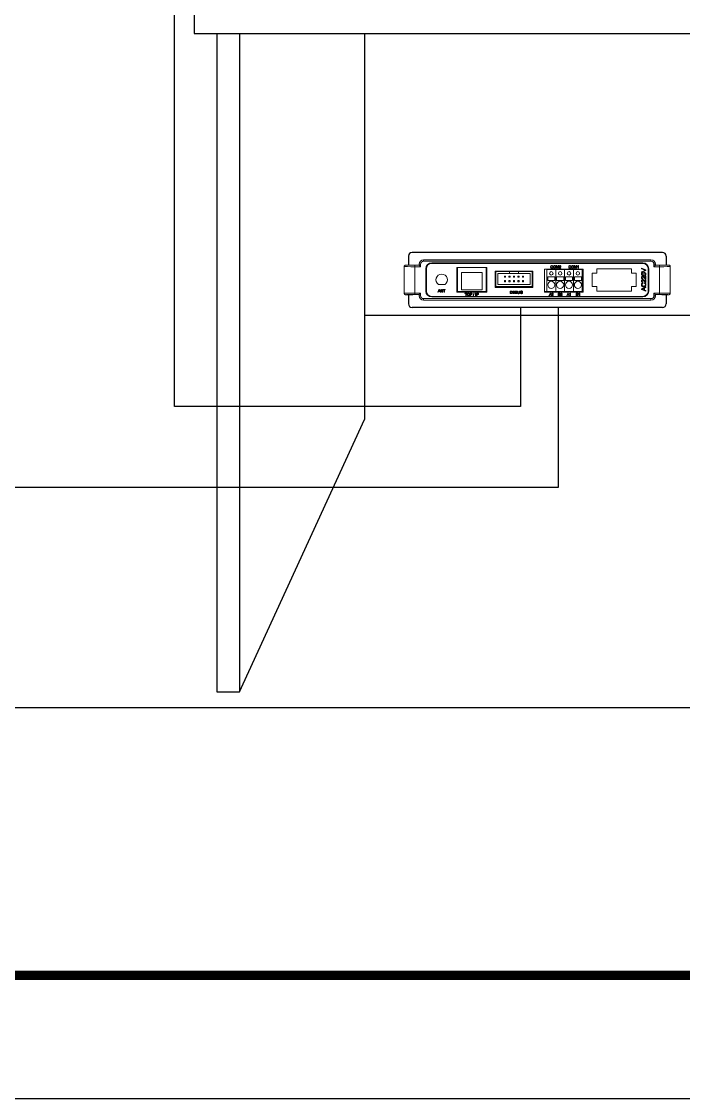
# Model space of a CAD drawing. Header units: millimetres. Extents: x 0 to 210250, y 0 to 148500.
# Drawn here: x 122023 to 148890, y 0 to 43755 of the extents above; entities that cross this region are included whole.
import ezdxf

# ---------------------------------------------------------------- set-up
doc = ezdxf.new("R2010")
doc.units = ezdxf.units.MM
doc.header["$LTSCALE"] = 250
doc.header["$MEASUREMENT"] = 0
doc.layers.get('0').update_dxf_attribs({"lineweight": 25})
for name, color, linetype in [('001dmp-FORM', 7, 'Continuous'), ('2', 2, 'Continuous'), ('MDTEXT', 132, 'Continuous'), ('원격검침', 3, 'Continuous')]:
    doc.layers.add(name, color=color, linetype=linetype)

# ---------------------------------------------------------------- blocks, each defined once
blk = doc.blocks.new('FORM_ELEC_SUKWOO$0$')
at = {"layer": '001dmp-FORM', "color": 30}
blk.add_lwpolyline([(161727, 114228), (0, 114228), (0, 0), (161727, 0)], close=True, dxfattribs=at)
at = {"layer": '001dmp-FORM', "const_width": 288}
blk.add_lwpolyline([(5769, 3846), (5769, 110382), (157881, 110382), (157881, 3846)], close=True, dxfattribs=at)
blk = doc.blocks.new('FORM_ELEC_SUKWOO')
at = {"layer": '001dmp-FORM'}
blk.add_blockref('FORM_ELEC_SUKWOO$0$', (12, -1), dxfattribs=at)

msp = doc.modelspace()

# ---------------------------------------------------------------- linework, layer by layer
at = {"color": 7}
for p, q in [((128228, 28112), (128228, 59925)), ((142271, 32141), (142271, 28112)), ((143811, 32141), (143811, 24818)), ((142271, 28112), (128228, 28112))]:
    msp.add_line(p, q, dxfattribs=at)
msp.add_line((175215, 31817), (135947, 31817))
at = {"layer": '2', "color": 7}
msp.add_line((143811, 24818), (89446, 24818), dxfattribs=at)
at = {"layer": 'MDTEXT', "color": 0}
for p, q in [((129025, 44248), (129025, 43263)), ((129025, 43263), (182137, 43263)), ((129949, 43263), (129949, 16528)), ((130873, 43263), (130873, 16528)), ((135947, 43263), (135947, 27581)), ((130873, 16528), (135947, 27581)), ((129949, 16528), (130873, 16528))]:
    msp.add_line(p, q, dxfattribs=at)
at = {"layer": '원격검침', "color": 3}
for p, q in [((137729, 34229), (137729, 33858)), ((148040, 34373), (137873, 34373)), ((148184, 34229), (148184, 33858)), ((137729, 32657), (137729, 32285)), ((148184, 32657), (148184, 32285)), ((148040, 32141), (137873, 32141))]:
    msp.add_line(p, q, dxfattribs=at)
at = {"layer": '원격검침', "color": 3, "linetype": 'Continuous', "lineweight": 15}
for p, q in [((137556, 33801), (137556, 32714)), ((137888, 33858), (137614, 33858)), ((137988, 33794), (137988, 33852)), ((137988, 33852), (138165, 33852)), ((137988, 33794), (137988, 32721)), ((138222, 33794), (137988, 33794)), ((138161, 33855), (138068, 33855)), ((138161, 33898), (138161, 33855)), ((138165, 33898), (138161, 33898)), ((138165, 33852), (138161, 33855)), ((138222, 33898), (138165, 33898)), ((138165, 33852), (138165, 33898)), ((138222, 33794), (138165, 33852)), ((138222, 33898), (138222, 33794)), ((147572, 34078), (138341, 34078)), ((138341, 34078), (138341, 34075)), ((138341, 34017), (138341, 34075)), ((138341, 34075), (147572, 34075)), ((147572, 34017), (138341, 34017)), ((138432, 32804), (138432, 33711)), ((138454, 33711), (138432, 33711)), ((138454, 33711), (138454, 32804)), ((138456, 33711), (138454, 33711)), ((138456, 33711), (138456, 32804)), ((138672, 33951), (147240, 33951)), ((138672, 33930), (138672, 33951)), ((147240, 33930), (138672, 33930)), ((138672, 33930), (138672, 33927)), ((147240, 33927), (138672, 33927)), ((140904, 33765), (139695, 33765)), ((139695, 33765), (139695, 32757)), ((139724, 33758), (139724, 32786)), ((139724, 33758), (140876, 33758)), ((140876, 33758), (140876, 32786)), ((140904, 33765), (140904, 32757)), ((144814, 33693), (143244, 33693)), ((143244, 33693), (143244, 32757)), ((143588, 33807), (143573, 33804)), ((143576, 33767), (143591, 33764)), ((143724, 33837), (143747, 33837)), ((143724, 33729), (143724, 33837)), ((143739, 33729), (143724, 33729)), ((143768, 33729), (143739, 33820)), ((143739, 33820), (143739, 33729)), ((143747, 33837), (143771, 33761)), ((143784, 33729), (143768, 33729)), ((143781, 33763), (143805, 33837)), ((143813, 33820), (143784, 33729)), ((143805, 33837), (143828, 33837)), ((143813, 33729), (143813, 33820)), ((143828, 33729), (143813, 33729)), ((143828, 33837), (143828, 33729)), ((143914, 33729), (143843, 33729)), ((143858, 33805), (143844, 33807)), ((143861, 33743), (143914, 33743)), ((143914, 33743), (143914, 33729)), ((144323, 33807), (144307, 33804)), ((144310, 33767), (144325, 33764)), ((144458, 33729), (144458, 33837)), ((144458, 33837), (144481, 33837)), ((144474, 33729), (144458, 33729)), ((144502, 33729), (144474, 33820)), ((144474, 33820), (144474, 33729)), ((144481, 33837), (144505, 33761)), ((144518, 33729), (144502, 33729)), ((144516, 33763), (144540, 33837)), ((144547, 33820), (144518, 33729)), ((144540, 33837), (144562, 33837)), ((144547, 33729), (144547, 33820)), ((144562, 33729), (144547, 33729)), ((144562, 33837), (144562, 33729)), ((144590, 33797), (144590, 33810)), ((144615, 33729), (144615, 33813)), ((144629, 33729), (144615, 33729)), ((144620, 33837), (144629, 33837)), ((144629, 33837), (144629, 33729)), ((144814, 32757), (144814, 33693)), ((146780, 33707), (145376, 33707)), ((145376, 33707), (145376, 33527)), ((146780, 33527), (146780, 33707)), ((147186, 33708), (147186, 33736)), ((147186, 33736), (147366, 33663)), ((147316, 33659), (147186, 33708)), ((147240, 33930), (147240, 33951)), ((147240, 33927), (147240, 33930)), ((147456, 32804), (147456, 33711)), ((147459, 33711), (147456, 33711)), ((147459, 33711), (147481, 33711)), ((147459, 32804), (147459, 33711)), ((147481, 33711), (147481, 32804)), ((147572, 34075), (147572, 34078)), ((147572, 34017), (147572, 34075)), ((147691, 33794), (147691, 33898)), ((147691, 33898), (147748, 33898)), ((147691, 33794), (147702, 33805)), ((147924, 33794), (147691, 33794)), ((147702, 33805), (147712, 33816)), ((147712, 33816), (147722, 33826)), ((147722, 33826), (147731, 33834)), ((147731, 33834), (147738, 33842)), ((147738, 33842), (147744, 33847)), ((147744, 33847), (147747, 33850)), ((147747, 33850), (147748, 33852)), ((147748, 33898), (147748, 33852)), ((147752, 33898), (147748, 33898)), ((147748, 33852), (147752, 33855)), ((147748, 33852), (147924, 33852)), ((147752, 33855), (147752, 33898)), ((147845, 33855), (147752, 33855)), ((147924, 33794), (147924, 33852)), ((147924, 32721), (147924, 33794)), ((148299, 33858), (148025, 33858)), ((148356, 32714), (148356, 33801)), ((140724, 33556), (139875, 33556)), ((139875, 33556), (139875, 32858)), ((140724, 32858), (140724, 33556)), ((141250, 33617), (141250, 32951)), ((142774, 33617), (141250, 33617)), ((141832, 33599), (141281, 33599)), ((141281, 33599), (141281, 32995)), ((141360, 33520), (141360, 33074)), ((141832, 33520), (141360, 33520)), ((141669, 33411), (141623, 33411)), ((141623, 33411), (141623, 33365)), ((141623, 33365), (141669, 33365)), ((141669, 33365), (141669, 33411)), ((141806, 33411), (141806, 33365)), ((141852, 33411), (141806, 33411)), ((141806, 33365), (141852, 33365)), ((141832, 33520), (141832, 33599)), ((142192, 33599), (141832, 33599)), ((141832, 33520), (142192, 33520)), ((141852, 33365), (141852, 33411)), ((141989, 33411), (141989, 33365)), ((142035, 33411), (141989, 33411)), ((141989, 33365), (142035, 33365)), ((142035, 33365), (142035, 33411)), ((142218, 33411), (142172, 33411)), ((142172, 33411), (142172, 33365)), ((142172, 33365), (142218, 33365)), ((142192, 33520), (142192, 33599)), ((142743, 33599), (142192, 33599)), ((142663, 33520), (142192, 33520)), ((142218, 33365), (142218, 33411)), ((142401, 33411), (142355, 33411)), ((142355, 33411), (142355, 33365)), ((142355, 33365), (142401, 33365)), ((142401, 33365), (142401, 33411)), ((142663, 33074), (142663, 33520)), ((142743, 32995), (142743, 33599)), ((142774, 32951), (142774, 33617)), ((143705, 33686), (143345, 33686)), ((143345, 33686), (143345, 32786)), ((143381, 33380), (143669, 33380)), ((143381, 33380), (143381, 33236)), ((143669, 33236), (143669, 33380)), ((144065, 33686), (143705, 33686)), ((143705, 33686), (143705, 32786)), ((143741, 33380), (144029, 33380)), ((143741, 33380), (143741, 33236)), ((144029, 33236), (144029, 33380)), ((144065, 33686), (144065, 32786)), ((144425, 33686), (144065, 33686)), ((144101, 33380), (144389, 33380)), ((144101, 33380), (144101, 33236)), ((144389, 33236), (144389, 33380)), ((144425, 33686), (144425, 32786)), ((144785, 33686), (144425, 33686)), ((144461, 33380), (144749, 33380)), ((144461, 33380), (144461, 33236)), ((144749, 33236), (144749, 33380)), ((144785, 32786), (144785, 33686)), ((145181, 33527), (145181, 32987)), ((145376, 33527), (145181, 33527)), ((146974, 33527), (146780, 33527)), ((146974, 32987), (146974, 33527)), ((147186, 33591), (147316, 33640)), ((147366, 33636), (147186, 33563)), ((147186, 33563), (147186, 33591)), ((147240, 33321), (147237, 33298)), ((147343, 33325), (147343, 33413)), ((147343, 33413), (147366, 33413)), ((147343, 33275), (147366, 33275)), ((147343, 33187), (147343, 33275)), ((147366, 33663), (147366, 33636)), ((147366, 33413), (147366, 33295)), ((147366, 33275), (147366, 33157)), ((138923, 32757), (138966, 32865)), ((138940, 33070), (139211, 33070)), ((138967, 32833), (138956, 32803)), ((138966, 32865), (138983, 32865)), ((138983, 32865), (139026, 32757)), ((138993, 32803), (138983, 32831)), ((139038, 32757), (139038, 32865)), ((139038, 32865), (139054, 32865)), ((139053, 32838), (139053, 32757)), ((139105, 32757), (139053, 32838)), ((139054, 32865), (139105, 32784)), ((139105, 32784), (139105, 32865)), ((139105, 32865), (139121, 32865)), ((139121, 32865), (139121, 32757)), ((139137, 32853), (139137, 32865)), ((139137, 32865), (139222, 32865)), ((139172, 32853), (139137, 32853)), ((139172, 32757), (139172, 32853)), ((139222, 32853), (139187, 32853)), ((139187, 32853), (139187, 32757)), ((139222, 32865), (139222, 32853)), ((139875, 32858), (140724, 32858)), ((141250, 32951), (142774, 32951)), ((141281, 32995), (142743, 32995)), ((141340, 32982), (141340, 32995)), ((141385, 32969), (141353, 32969)), ((141360, 33074), (142663, 33074)), ((141398, 32982), (141398, 32995)), ((141623, 33229), (141623, 33183)), ((141669, 33229), (141623, 33229)), ((141623, 33183), (141669, 33183)), ((141623, 32951), (141623, 32995)), ((141669, 33183), (141669, 33229)), ((141669, 32951), (141669, 32995)), ((141806, 33229), (141806, 33183)), ((141852, 33229), (141806, 33229)), ((141806, 33183), (141852, 33183)), ((141806, 32951), (141806, 32995)), ((141852, 33183), (141852, 33229)), ((141852, 32951), (141852, 32995)), ((142035, 33229), (141989, 33229)), ((141989, 33229), (141989, 33183)), ((141989, 33183), (142035, 33183)), ((141989, 32951), (141989, 32995)), ((142035, 33183), (142035, 33229)), ((142035, 32951), (142035, 32995)), ((142074, 32982), (142074, 32995)), ((142119, 32969), (142087, 32969)), ((142132, 32982), (142132, 32995)), ((142172, 33229), (142172, 33183)), ((142218, 33229), (142172, 33229)), ((142172, 33183), (142218, 33183)), ((142172, 32951), (142172, 32995)), ((142218, 33183), (142218, 33229)), ((142218, 32951), (142218, 32995)), ((142401, 33229), (142355, 33229)), ((142355, 33229), (142355, 33183)), ((142355, 33183), (142401, 33183)), ((142355, 32951), (142355, 32995)), ((142401, 33183), (142401, 33229)), ((142401, 32951), (142401, 32995)), ((143381, 33236), (143669, 33236)), ((143741, 33236), (144029, 33236)), ((144101, 33236), (144389, 33236)), ((144461, 33236), (144749, 33236)), ((145181, 32987), (145376, 32987)), ((145376, 32987), (145376, 32807)), ((146780, 32807), (146780, 32987)), ((146780, 32987), (146974, 32987)), ((147186, 32900), (147366, 32972)), ((147186, 32871), (147186, 32900)), ((147366, 32800), (147186, 32871)), ((147240, 33182), (147237, 33159)), ((147237, 33134), (147242, 33108)), ((147241, 32873), (147290, 32855)), ((147290, 32916), (147243, 32899)), ((147290, 32855), (147290, 32916)), ((147303, 33113), (147309, 33138)), ((147366, 32945), (147311, 32924)), ((147311, 32924), (147311, 32847)), ((147311, 32847), (147366, 32827)), ((147366, 32972), (147366, 32945)), ((147366, 32827), (147366, 32800)), ((137614, 32657), (137888, 32657)), ((137988, 32721), (138222, 32721)), ((137988, 32721), (137988, 32663)), ((138165, 32663), (137988, 32663)), ((138068, 32660), (138161, 32660)), ((138165, 32663), (138161, 32660)), ((138161, 32660), (138161, 32617)), ((138161, 32617), (138165, 32617)), ((138166, 32664), (138165, 32663)), ((138165, 32617), (138165, 32663)), ((138222, 32617), (138165, 32617)), ((138169, 32668), (138166, 32664)), ((138175, 32673), (138169, 32668)), ((138182, 32680), (138175, 32673)), ((138191, 32689), (138182, 32680)), ((138200, 32699), (138191, 32689)), ((138211, 32710), (138200, 32699)), ((138222, 32721), (138211, 32710)), ((138222, 32721), (138222, 32617)), ((138341, 32498), (147572, 32498)), ((138341, 32498), (138341, 32440)), ((147572, 32440), (138341, 32440)), ((138341, 32440), (138341, 32437)), ((138341, 32437), (147572, 32437)), ((138432, 32804), (138454, 32804)), ((138454, 32804), (138456, 32804)), ((138672, 32588), (147240, 32588)), ((138672, 32588), (138672, 32585)), ((138672, 32564), (138672, 32585)), ((138672, 32585), (147240, 32585)), ((147240, 32564), (138672, 32564)), ((138939, 32757), (138923, 32757)), ((138952, 32790), (138939, 32757)), ((138998, 32790), (138952, 32790)), ((138956, 32803), (138993, 32803)), ((139010, 32757), (138998, 32790)), ((139026, 32757), (139010, 32757)), ((139053, 32757), (139038, 32757)), ((139121, 32757), (139105, 32757)), ((139187, 32757), (139172, 32757)), ((139695, 32757), (140904, 32757)), ((139724, 32786), (140876, 32786)), ((140021, 32721), (140105, 32721)), ((140021, 32709), (140021, 32721)), ((140055, 32709), (140021, 32709)), ((140055, 32613), (140055, 32709)), ((140071, 32613), (140055, 32613)), ((140105, 32709), (140071, 32709)), ((140071, 32709), (140071, 32613)), ((140105, 32721), (140105, 32709)), ((140206, 32691), (140191, 32688)), ((140194, 32651), (140209, 32648)), ((140228, 32613), (140228, 32721)), ((140228, 32721), (140268, 32721)), ((140244, 32613), (140228, 32613)), ((140269, 32709), (140244, 32709)), ((140244, 32709), (140244, 32670)), ((140244, 32670), (140270, 32670)), ((140270, 32657), (140244, 32657)), ((140244, 32657), (140244, 32613)), ((140357, 32613), (140388, 32721)), ((140369, 32613), (140357, 32613)), ((140399, 32721), (140369, 32613)), ((140388, 32721), (140399, 32721)), ((140454, 32613), (140454, 32721)), ((140454, 32721), (140469, 32721)), ((140469, 32613), (140454, 32613)), ((140469, 32721), (140469, 32613)), ((140494, 32613), (140494, 32721)), ((140494, 32721), (140534, 32721)), ((140509, 32613), (140494, 32613)), ((140535, 32709), (140509, 32709)), ((140509, 32709), (140509, 32670)), ((140509, 32670), (140536, 32670)), ((140536, 32657), (140509, 32657)), ((140509, 32657), (140509, 32613)), ((141850, 32699), (141850, 32807)), ((141850, 32807), (141887, 32807)), ((141889, 32699), (141850, 32699)), ((141887, 32795), (141865, 32795)), ((141865, 32795), (141865, 32712)), ((141865, 32712), (141887, 32712)), ((141958, 32699), (141958, 32807)), ((141958, 32807), (142034, 32807)), ((142037, 32699), (141958, 32699)), ((142034, 32795), (141973, 32795)), ((141973, 32795), (141973, 32762)), ((141973, 32762), (142030, 32762)), ((142030, 32749), (141973, 32749)), ((141973, 32749), (141973, 32712)), ((141973, 32712), (142037, 32712)), ((142030, 32762), (142030, 32749)), ((142034, 32807), (142034, 32795)), ((142037, 32712), (142037, 32699)), ((142058, 32699), (142058, 32807)), ((142058, 32807), (142098, 32807)), ((142098, 32699), (142058, 32699)), ((142093, 32795), (142073, 32795)), ((142073, 32795), (142073, 32762)), ((142073, 32762), (142095, 32762)), ((142073, 32749), (142073, 32712)), ((142097, 32749), (142073, 32749)), ((142073, 32712), (142098, 32712)), ((142157, 32745), (142157, 32807)), ((142157, 32807), (142173, 32807)), ((142173, 32807), (142173, 32746)), ((142225, 32807), (142240, 32807)), ((142225, 32746), (142225, 32807)), ((142240, 32807), (142240, 32745)), ((142315, 32755), (142359, 32755)), ((142315, 32742), (142315, 32755)), ((142344, 32742), (142315, 32742)), ((142358, 32777), (142344, 32773)), ((142344, 32722), (142344, 32742)), ((142359, 32755), (142359, 32715)), ((143244, 32786), (143345, 32786)), ((143244, 32757), (144814, 32757)), ((143345, 32786), (143705, 32786)), ((143432, 32613), (143474, 32721)), ((143448, 32613), (143432, 32613)), ((143460, 32646), (143448, 32613)), ((143506, 32646), (143460, 32646)), ((143476, 32689), (143465, 32659)), ((143465, 32659), (143501, 32659)), ((143474, 32721), (143492, 32721)), ((143501, 32659), (143491, 32687)), ((143492, 32721), (143535, 32613)), ((143518, 32613), (143506, 32646)), ((143535, 32613), (143518, 32613)), ((143608, 32613), (143538, 32613)), ((143553, 32689), (143539, 32691)), ((143556, 32627), (143608, 32627)), ((143608, 32627), (143608, 32613)), ((143705, 32786), (144065, 32786)), ((143806, 32613), (143806, 32721)), ((143806, 32721), (143847, 32721)), ((143847, 32613), (143806, 32613)), ((143842, 32709), (143822, 32709)), ((143822, 32709), (143822, 32675)), ((143822, 32675), (143844, 32675)), ((143845, 32663), (143822, 32663)), ((143822, 32663), (143822, 32625)), ((143822, 32625), (143847, 32625)), ((143968, 32613), (143898, 32613)), ((143913, 32689), (143899, 32691)), ((143916, 32627), (143968, 32627)), ((143968, 32627), (143968, 32613)), ((144065, 32786), (144425, 32786)), ((144152, 32613), (144194, 32721)), ((144168, 32613), (144152, 32613)), ((144180, 32646), (144168, 32613)), ((144226, 32646), (144180, 32646)), ((144196, 32689), (144185, 32659)), ((144185, 32659), (144221, 32659)), ((144194, 32721), (144212, 32721)), ((144221, 32659), (144211, 32687)), ((144212, 32721), (144255, 32613)), ((144238, 32613), (144226, 32646)), ((144255, 32613), (144238, 32613)), ((144270, 32681), (144270, 32694)), ((144295, 32613), (144295, 32697)), ((144309, 32613), (144295, 32613)), ((144300, 32721), (144309, 32721)), ((144309, 32721), (144309, 32613)), ((144425, 32786), (144785, 32786)), ((144541, 32613), (144541, 32721)), ((144541, 32721), (144581, 32721)), ((144581, 32613), (144541, 32613)), ((144577, 32709), (144556, 32709)), ((144556, 32709), (144556, 32675)), ((144556, 32675), (144578, 32675)), ((144580, 32663), (144556, 32663)), ((144556, 32663), (144556, 32625)), ((144556, 32625), (144582, 32625)), ((144645, 32681), (144645, 32694)), ((144670, 32613), (144670, 32697)), ((144683, 32613), (144670, 32613)), ((144674, 32721), (144683, 32721)), ((144683, 32721), (144683, 32613)), ((144785, 32786), (144814, 32786)), ((145376, 32807), (146780, 32807)), ((147240, 32585), (147240, 32588)), ((147240, 32564), (147240, 32585)), ((147456, 32804), (147459, 32804)), ((147481, 32804), (147459, 32804)), ((147572, 32498), (147572, 32440)), ((147572, 32437), (147572, 32440)), ((147691, 32721), (147924, 32721)), ((147691, 32617), (147691, 32721)), ((147691, 32721), (147702, 32710)), ((147691, 32617), (147748, 32617)), ((147702, 32710), (147712, 32699)), ((147712, 32699), (147722, 32689)), ((147722, 32689), (147731, 32680)), ((147731, 32680), (147738, 32673)), ((147738, 32673), (147744, 32668)), ((147744, 32668), (147747, 32664)), ((147747, 32664), (147748, 32663)), ((147748, 32663), (147748, 32617)), ((147924, 32663), (147748, 32663)), ((147748, 32663), (147752, 32660)), ((147748, 32617), (147752, 32617)), ((147752, 32660), (147845, 32660)), ((147752, 32617), (147752, 32660)), ((147924, 32721), (147924, 32663)), ((148025, 32657), (148299, 32657))]:
    msp.add_line(p, q, dxfattribs=at)
at = {"layer": '원격검침', "color": 1}
msp.add_lwpolyline([(103858, 68919), (182593, 68919), (182593, 15877), (103858, 15877)], close=True, dxfattribs=at)
at = {"layer": '원격검침', "color": 3, "linetype": 'Continuous', "lineweight": 15}
for centre, radius in [((143525, 33524), 72), ((143885, 33524), 72), ((144245, 33524), 72), ((144605, 33524), 72), ((143525, 33056), 144), ((143885, 33056), 144), ((144245, 33056), 144), ((144605, 33056), 144)]:
    msp.add_circle(centre, radius, dxfattribs=at)
at = {"layer": '원격검침', "color": 3}
for centre, start, end in [((137873, 34229), 90, 180), ((148040, 34229), 0, 90), ((137873, 32285), 180, 270), ((148040, 32285), 270, 0)]:
    msp.add_arc(centre, 144, start, end, dxfattribs=at)
at = {"layer": '원격검침', "color": 3, "linetype": 'Continuous', "lineweight": 15}
for centre, radius, start, end in [((138341, 33898), 180, 90, 180), ((138341, 33898), 177, 90, 180), ((138341, 33898), 119, 90, 180), ((138672, 33711), 240, 90, 180), ((138672, 33711), 219, 90, 180), ((138672, 33711), 216, 90, 180), ((147240, 33711), 240, 0, 90), ((147240, 33711), 219, 0, 90), ((147240, 33711), 216, 0, 90), ((147572, 33898), 180, 0, 90), ((147572, 33898), 177, 0, 90), ((147572, 33898), 119, 0, 90), ((139076, 33261), 234, 305.3746, 234.6254), ((141353, 32982), 12.6, 180, 270), ((141385, 32982), 12.6, 270, 0), ((142087, 32982), 12.6, 180, 270), ((142119, 32982), 12.6, 270, 0), ((138341, 32617), 180, 180, 270), ((138341, 32617), 177, 180, 270), ((138341, 32617), 119, 180, 270), ((138672, 32804), 240, 180, 270), ((138672, 32804), 219, 180, 270), ((138672, 32804), 216, 180, 270), ((147240, 32804), 240, 270, 0), ((147240, 32804), 219, 270, 0), ((147240, 32804), 216, 270, 0), ((147572, 32617), 119, 270, 0), ((147572, 32617), 177, 270, 0), ((147572, 32617), 180, 270, 0)]:
    msp.add_arc(centre, radius, start, end, dxfattribs=at)
for centre, major_axis, ratio, start_param, end_param in [((137988, 33801), (432, 0), 0.015128, 3.141593, 4.712389), ((137988, 33858), (374, 0), 0.017455, 3.138908, 3.228127), ((137988, 33858), (374, 0), 0.017455, 3.228127, 4.712389), ((138068, 33858), (180, 0), 0.017455, 3.141593, 4.712389), ((147845, 33858), (180, 0), 0.017455, 4.712389, 6.283185), ((147924, 33858), (374, 0), 0.017455, 4.712389, 6.188841), ((147924, 33801), (432, 0), 0.015128, 4.712389, 6.283185), ((147924, 33858), (374, 0), 0.017455, 6.188841, 6.28587), ((137988, 32714), (432, 0), 0.015128, 1.570796, 3.141593), ((137988, 32657), (374, 0), 0.017455, 3.047249, 3.144278), ((137988, 32657), (374, 0), 0.017455, 1.570796, 3.047249), ((138068, 32657), (180, 0), 0.017455, 1.570796, 3.141593), ((147845, 32657), (180, 0), 0.017455, 0, 1.570796), ((147924, 32714), (432, 0), 0.015128, 0, 1.570796), ((147924, 32657), (374, 0), 0.017455, 0.086534, 1.570796), ((147924, 32657), (374, 0), 0.017455, 6.2805, 6.36972)]:
    msp.add_ellipse(centre, major_axis=major_axis, ratio=ratio, start_param=start_param, end_param=end_param, dxfattribs=at)
for points, knots in [([(137556, 33801), (137557, 33807), (137558, 33820), (137568, 33837), (137583, 33850), (137599, 33857), (137610, 33858), (137614, 33858)], [0, 0, 0, 0, 0.214727, 0.429454, 0.644171, 0.858865, 1, 1, 1, 1]), ([(143497, 33784), (143497, 33792), (143499, 33807), (143511, 33826), (143528, 33837), (143541, 33838), (143547, 33838)], [0, 0, 0, 0, 0.280511, 0.559559, 0.779618, 1, 1, 1, 1]), ([(143547, 33728), (143539, 33728), (143523, 33729), (143506, 33746), (143498, 33765), (143497, 33778), (143497, 33784)], [0, 0, 0, 0, 0.2799406, 0.5580815, 0.7789091, 1, 1, 1, 1]), ([(143546, 33826), (143542, 33826), (143534, 33825), (143524, 33819), (143514, 33806), (143513, 33793), (143512, 33784)], [0, 0, 0, 0, 0.187202, 0.373884, 0.560758, 1, 1, 1, 1]), ([(143512, 33784), (143512, 33778), (143513, 33767), (143519, 33751), (143532, 33742), (143541, 33741), (143546, 33740)], [0, 0, 0, 0, 0.281219, 0.560709, 0.780135, 1, 1, 1, 1]), ([(143573, 33804), (143572, 33807), (143569, 33814), (143563, 33822), (143554, 33825), (143549, 33826), (143546, 33826)], [0, 0, 0, 0, 0.280569, 0.559694, 0.779637, 1, 1, 1, 1]), ([(143546, 33740), (143550, 33740), (143558, 33741), (143571, 33750), (143574, 33761), (143576, 33767)], [0, 0, 0, 0, 0.280748, 0.560903, 1, 1, 1, 1]), ([(143547, 33838), (143552, 33838), (143563, 33837), (143576, 33829), (143584, 33819), (143587, 33811), (143588, 33807)], [0, 0, 0, 0, 0.280061, 0.559379, 0.779555, 1, 1, 1, 1]), ([(143591, 33764), (143589, 33758), (143586, 33747), (143574, 33735), (143561, 33729), (143552, 33728), (143547, 33728)], [0, 0, 0, 0, 0.2802635, 0.5595499, 0.7795876, 1, 1, 1, 1]), ([(143605, 33782), (143605, 33790), (143606, 33806), (143619, 33825), (143637, 33837), (143650, 33838), (143656, 33838)], [0, 0, 0, 0, 0.28058, 0.559608, 0.779579, 1, 1, 1, 1]), ([(143656, 33728), (143648, 33729), (143633, 33730), (143615, 33745), (143607, 33763), (143605, 33775), (143605, 33782)], [0, 0, 0, 0, 0.279587, 0.558773, 0.7793, 1, 1, 1, 1]), ([(143656, 33826), (143650, 33825), (143638, 33823), (143621, 33807), (143621, 33791), (143620, 33781)], [0, 0, 0, 0, 0.2801589, 0.5596742, 1, 1, 1, 1]), ([(143620, 33781), (143621, 33776), (143621, 33764), (143630, 33750), (143642, 33741), (143652, 33741), (143656, 33740)], [0, 0, 0, 0, 0.280643, 0.559885, 0.779856, 1, 1, 1, 1]), ([(143656, 33838), (143664, 33837), (143680, 33836), (143698, 33820), (143706, 33802), (143707, 33789), (143707, 33783)], [0, 0, 0, 0, 0.279617, 0.558572, 0.779078, 1, 1, 1, 1]), ([(143692, 33783), (143692, 33789), (143691, 33801), (143683, 33815), (143670, 33824), (143661, 33825), (143656, 33826)], [0, 0, 0, 0, 0.280785, 0.560094, 0.779952, 1, 1, 1, 1]), ([(143656, 33740), (143662, 33741), (143674, 33742), (143686, 33755), (143691, 33769), (143692, 33778), (143692, 33783)], [0, 0, 0, 0, 0.279094, 0.558171, 0.778811, 1, 1, 1, 1]), ([(143707, 33783), (143707, 33775), (143705, 33759), (143693, 33740), (143675, 33729), (143662, 33728), (143656, 33728)], [0, 0, 0, 0, 0.280356, 0.559508, 0.779638, 1, 1, 1, 1]), ([(143771, 33761), (143772, 33758), (143774, 33753), (143775, 33748), (143776, 33745)], [0, 0, 0, 0, 0.560007, 1, 1, 1, 1]), ([(143776, 33745), (143777, 33749), (143779, 33754), (143780, 33760), (143781, 33763)], [0, 0, 0, 0, 0.5599956, 1, 1, 1, 1]), ([(143843, 33729), (143843, 33731), (143843, 33734), (143844, 33737), (143845, 33739)], [0, 0, 0, 0, 0.55997, 1, 1, 1, 1]), ([(143844, 33807), (143845, 33811), (143847, 33821), (143856, 33831), (143868, 33836), (143875, 33837), (143879, 33837)], [0, 0, 0, 0, 0.28024, 0.558884, 0.779138, 1, 1, 1, 1]), ([(143845, 33739), (143848, 33745), (143854, 33757), (143865, 33766), (143869, 33769)], [0, 0, 0, 0, 0.558407, 1, 1, 1, 1]), ([(143879, 33825), (143876, 33824), (143870, 33824), (143863, 33819), (143859, 33812), (143858, 33808), (143858, 33805)], [0, 0, 0, 0, 0.2803653, 0.5594616, 0.7793897, 1, 1, 1, 1]), ([(143882, 33763), (143880, 33761), (143876, 33757), (143870, 33752), (143865, 33748), (143862, 33745), (143861, 33743)], [0, 0, 0, 0, 0.3400404, 0.5600579, 0.7800893, 1, 1, 1, 1]), ([(143869, 33769), (143876, 33775), (143886, 33784), (143897, 33796), (143898, 33804), (143898, 33807)], [0, 0, 0, 0, 0.561303, 0.781373, 1, 1, 1, 1]), ([(143879, 33837), (143884, 33837), (143893, 33836), (143904, 33829), (143911, 33818), (143912, 33811), (143912, 33807)], [0, 0, 0, 0, 0.280509, 0.559693, 0.77976, 1, 1, 1, 1]), ([(143898, 33807), (143898, 33810), (143897, 33815), (143892, 33821), (143885, 33824), (143881, 33824), (143879, 33825)], [0, 0, 0, 0, 0.279063, 0.558584, 0.779063, 1, 1, 1, 1]), ([(143912, 33807), (143912, 33802), (143910, 33792), (143898, 33777), (143888, 33768), (143882, 33763)], [0, 0, 0, 0, 0.278708, 0.558816, 1, 1, 1, 1]), ([(144231, 33784), (144232, 33792), (144233, 33807), (144245, 33826), (144263, 33837), (144275, 33838), (144281, 33838)], [0, 0, 0, 0, 0.280512, 0.55956, 0.779617, 1, 1, 1, 1]), ([(144281, 33728), (144273, 33728), (144257, 33729), (144240, 33746), (144233, 33765), (144232, 33778), (144231, 33784)], [0, 0, 0, 0, 0.279943, 0.558083, 0.77891, 1, 1, 1, 1]), ([(144280, 33826), (144277, 33826), (144269, 33825), (144259, 33819), (144248, 33806), (144247, 33793), (144247, 33784)], [0, 0, 0, 0, 0.187198, 0.373881, 0.560756, 1, 1, 1, 1]), ([(144247, 33784), (144247, 33778), (144247, 33767), (144254, 33751), (144266, 33742), (144275, 33741), (144280, 33740)], [0, 0, 0, 0, 0.28122, 0.560715, 0.780139, 1, 1, 1, 1]), ([(144307, 33804), (144306, 33807), (144304, 33814), (144297, 33822), (144289, 33825), (144283, 33826), (144280, 33826)], [0, 0, 0, 0, 0.280571, 0.559689, 0.779631, 1, 1, 1, 1]), ([(144280, 33740), (144284, 33740), (144292, 33741), (144305, 33750), (144308, 33761), (144310, 33767)], [0, 0, 0, 0, 0.280748, 0.560902, 1, 1, 1, 1]), ([(144281, 33838), (144286, 33838), (144297, 33837), (144310, 33829), (144319, 33819), (144321, 33811), (144323, 33807)], [0, 0, 0, 0, 0.280065, 0.559377, 0.779558, 1, 1, 1, 1]), ([(144325, 33764), (144324, 33758), (144320, 33747), (144309, 33735), (144295, 33729), (144286, 33728), (144281, 33728)], [0, 0, 0, 0, 0.280262, 0.559549, 0.779587, 1, 1, 1, 1]), ([(144339, 33782), (144340, 33790), (144341, 33806), (144354, 33825), (144372, 33837), (144384, 33838), (144391, 33838)], [0, 0, 0, 0, 0.2805818, 0.5596097, 0.7795813, 1, 1, 1, 1]), ([(144391, 33728), (144383, 33729), (144367, 33730), (144350, 33745), (144341, 33763), (144340, 33775), (144339, 33782)], [0, 0, 0, 0, 0.279581, 0.558771, 0.779299, 1, 1, 1, 1]), ([(144391, 33826), (144385, 33825), (144373, 33823), (144356, 33807), (144355, 33791), (144355, 33781)], [0, 0, 0, 0, 0.2801589, 0.5596742, 1, 1, 1, 1]), ([(144355, 33781), (144355, 33776), (144356, 33764), (144364, 33750), (144377, 33741), (144386, 33741), (144390, 33740)], [0, 0, 0, 0, 0.280643, 0.559884, 0.779856, 1, 1, 1, 1]), ([(144390, 33740), (144396, 33741), (144408, 33742), (144421, 33755), (144426, 33769), (144426, 33778), (144427, 33783)], [0, 0, 0, 0, 0.279098, 0.558173, 0.778811, 1, 1, 1, 1]), ([(144391, 33838), (144399, 33837), (144414, 33836), (144432, 33820), (144441, 33802), (144441, 33789), (144442, 33783)], [0, 0, 0, 0, 0.279616, 0.558573, 0.779079, 1, 1, 1, 1]), ([(144427, 33783), (144426, 33789), (144425, 33801), (144417, 33815), (144405, 33824), (144395, 33825), (144391, 33826)], [0, 0, 0, 0, 0.280786, 0.560096, 0.779952, 1, 1, 1, 1]), ([(144442, 33783), (144441, 33775), (144440, 33759), (144427, 33740), (144409, 33729), (144397, 33728), (144391, 33728)], [0, 0, 0, 0, 0.280356, 0.559506, 0.779635, 1, 1, 1, 1]), ([(144505, 33761), (144506, 33758), (144508, 33753), (144510, 33748), (144510, 33745)], [0, 0, 0, 0, 0.560007, 1, 1, 1, 1]), ([(144510, 33745), (144511, 33749), (144513, 33754), (144515, 33760), (144516, 33763)], [0, 0, 0, 0, 0.56, 1, 1, 1, 1]), ([(144590, 33810), (144597, 33814), (144609, 33821), (144616, 33832), (144620, 33837)], [0, 0, 0, 0, 0.560438, 1, 1, 1, 1]), ([(144615, 33813), (144611, 33810), (144603, 33803), (144594, 33799), (144590, 33797)], [0, 0, 0, 0, 0.559686, 1, 1, 1, 1]), ([(148299, 33858), (148305, 33858), (148318, 33856), (148336, 33846), (148349, 33832), (148356, 33815), (148356, 33805), (148356, 33801)], [0, 0, 0, 0, 0.214655, 0.429314, 0.643989, 0.858689, 1, 1, 1, 1]), ([(147186, 33496), (147187, 33501), (147187, 33511), (147194, 33526), (147204, 33537), (147231, 33551), (147257, 33553), (147278, 33554)], [0, 0, 0, 0, 0.125384, 0.250644, 0.375695, 0.501102, 1, 1, 1, 1]), ([(147278, 33438), (147268, 33439), (147247, 33439), (147222, 33445), (147204, 33455), (147194, 33466), (147187, 33481), (147187, 33491), (147186, 33496)], [0, 0, 0, 0, 0.250504, 0.500389, 0.625435, 0.750202, 0.874977, 1, 1, 1, 1]), ([(147186, 33355), (147187, 33363), (147188, 33379), (147201, 33398), (147218, 33409), (147230, 33410), (147236, 33411)], [0, 0, 0, 0, 0.280501, 0.559675, 0.779751, 1, 1, 1, 1]), ([(147237, 33298), (147229, 33299), (147213, 33302), (147196, 33317), (147188, 33336), (147187, 33349), (147186, 33355)], [0, 0, 0, 0, 0.280218, 0.558912, 0.779155, 1, 1, 1, 1]), ([(147186, 33217), (147187, 33225), (147188, 33240), (147201, 33259), (147218, 33271), (147230, 33272), (147236, 33272)], [0, 0, 0, 0, 0.280501, 0.559675, 0.779751, 1, 1, 1, 1]), ([(147278, 33531), (147263, 33531), (147244, 33530), (147223, 33523), (147215, 33516), (147208, 33507), (147208, 33500), (147207, 33496)], [0, 0, 0, 0, 0.50038, 0.62556, 0.750528, 0.875236, 1, 1, 1, 1]), ([(147207, 33496), (147207, 33493), (147208, 33488), (147212, 33479), (147217, 33475), (147220, 33472)], [0, 0, 0, 0, 0.28045, 0.560681, 1, 1, 1, 1]), ([(147236, 33388), (147232, 33387), (147223, 33386), (147213, 33376), (147208, 33366), (147207, 33358), (147207, 33355)], [0, 0, 0, 0, 0.279082, 0.558605, 0.779054, 1, 1, 1, 1]), ([(147207, 33355), (147208, 33350), (147208, 33340), (147216, 33328), (147228, 33322), (147236, 33321), (147240, 33321)], [0, 0, 0, 0, 0.28035, 0.559495, 0.77941, 1, 1, 1, 1]), ([(147220, 33472), (147230, 33468), (147249, 33461), (147269, 33461), (147278, 33462)], [0, 0, 0, 0, 0.558055, 1, 1, 1, 1]), ([(147236, 33411), (147245, 33410), (147262, 33407), (147287, 33388), (147301, 33371), (147310, 33361)], [0, 0, 0, 0, 0.278693, 0.558818, 1, 1, 1, 1]), ([(147299, 33339), (147289, 33351), (147276, 33367), (147254, 33384), (147242, 33387), (147236, 33388)], [0, 0, 0, 0, 0.561314, 0.781387, 1, 1, 1, 1]), ([(147236, 33272), (147245, 33271), (147262, 33269), (147287, 33249), (147301, 33233), (147310, 33222)], [0, 0, 0, 0, 0.278693, 0.558818, 1, 1, 1, 1]), ([(147278, 33554), (147288, 33554), (147308, 33553), (147333, 33547), (147351, 33537), (147362, 33526), (147368, 33511), (147369, 33501), (147369, 33496)], [0, 0, 0, 0, 0.2504923, 0.5003426, 0.6253851, 0.7501712, 0.8749721, 1, 1, 1, 1]), ([(147348, 33496), (147348, 33500), (147347, 33507), (147340, 33516), (147332, 33523), (147311, 33530), (147292, 33531), (147278, 33531)], [0, 0, 0, 0, 0.124656, 0.249421, 0.374388, 0.499592, 1, 1, 1, 1]), ([(147278, 33462), (147292, 33462), (147311, 33462), (147332, 33469), (147340, 33476), (147347, 33485), (147348, 33492), (147348, 33496)], [0, 0, 0, 0, 0.500363, 0.62557, 0.750536, 0.875304, 1, 1, 1, 1]), ([(147351, 33456), (147338, 33450), (147315, 33439), (147289, 33439), (147278, 33438)], [0, 0, 0, 0, 0.557975, 1, 1, 1, 1]), ([(147350, 33298), (147339, 33304), (147319, 33314), (147305, 33331), (147299, 33339)], [0, 0, 0, 0, 0.558391, 1, 1, 1, 1]), ([(147310, 33361), (147316, 33354), (147326, 33341), (147338, 33330), (147343, 33325)], [0, 0, 0, 0, 0.5606084, 1, 1, 1, 1]), ([(147345, 33650), (147339, 33651), (147329, 33654), (147320, 33658), (147316, 33659)], [0, 0, 0, 0, 0.559976, 1, 1, 1, 1]), ([(147316, 33640), (147321, 33642), (147330, 33645), (147340, 33648), (147345, 33650)], [0, 0, 0, 0, 0.560007, 1, 1, 1, 1]), ([(147366, 33295), (147363, 33295), (147358, 33296), (147353, 33297), (147350, 33298)], [0, 0, 0, 0, 0.559967, 1, 1, 1, 1]), ([(147369, 33496), (147368, 33487), (147367, 33472), (147356, 33461), (147351, 33456)], [0, 0, 0, 0, 0.559713, 1, 1, 1, 1]), ([(138975, 32853), (138974, 32849), (138972, 32842), (138969, 32835), (138967, 32833)], [0, 0, 0, 0, 0.559908, 1, 1, 1, 1]), ([(138983, 32831), (138981, 32835), (138978, 32842), (138976, 32849), (138975, 32853)], [0, 0, 0, 0, 0.560002, 1, 1, 1, 1]), ([(147184, 33064), (147185, 33073), (147186, 33091), (147199, 33113), (147217, 33127), (147230, 33132), (147237, 33134)], [0, 0, 0, 0, 0.280057, 0.559397, 0.779555, 1, 1, 1, 1]), ([(147275, 32982), (147262, 32982), (147236, 32984), (147204, 33004), (147187, 33034), (147185, 33054), (147184, 33064)], [0, 0, 0, 0, 0.280502, 0.55955, 0.779612, 1, 1, 1, 1]), ([(147237, 33159), (147229, 33161), (147213, 33163), (147196, 33179), (147188, 33198), (147187, 33211), (147186, 33217)], [0, 0, 0, 0, 0.280218, 0.558912, 0.779155, 1, 1, 1, 1]), ([(147242, 33108), (147236, 33106), (147225, 33102), (147212, 33091), (147206, 33077), (147205, 33068), (147205, 33063)], [0, 0, 0, 0, 0.2805683, 0.5596975, 0.7796341, 1, 1, 1, 1]), ([(147205, 33063), (147205, 33057), (147206, 33044), (147216, 33027), (147232, 33014), (147253, 33008), (147268, 33007), (147275, 33007)], [0, 0, 0, 0, 0.186709, 0.372923, 0.559273, 0.779439, 1, 1, 1, 1]), ([(147236, 33249), (147232, 33249), (147223, 33247), (147213, 33238), (147208, 33227), (147207, 33220), (147207, 33216)], [0, 0, 0, 0, 0.279082, 0.558605, 0.779054, 1, 1, 1, 1]), ([(147207, 33216), (147208, 33211), (147208, 33201), (147216, 33190), (147228, 33183), (147236, 33183), (147240, 33182)], [0, 0, 0, 0, 0.28035, 0.559495, 0.77941, 1, 1, 1, 1]), ([(147243, 32899), (147236, 32896), (147224, 32892), (147213, 32888), (147207, 32886)], [0, 0, 0, 0, 0.560004, 1, 1, 1, 1]), ([(147207, 32886), (147214, 32884), (147225, 32881), (147236, 32876), (147241, 32873)], [0, 0, 0, 0, 0.55992, 1, 1, 1, 1]), ([(147299, 33201), (147289, 33212), (147276, 33228), (147254, 33246), (147242, 33248), (147236, 33249)], [0, 0, 0, 0, 0.561314, 0.781387, 1, 1, 1, 1]), ([(147369, 33065), (147368, 33051), (147366, 33025), (147338, 32996), (147306, 32984), (147286, 32982), (147275, 32982)], [0, 0, 0, 0, 0.279955, 0.558087, 0.778911, 1, 1, 1, 1]), ([(147275, 33007), (147285, 33007), (147304, 33008), (147330, 33019), (147345, 33040), (147347, 33055), (147348, 33063)], [0, 0, 0, 0, 0.281222, 0.560711, 0.780135, 1, 1, 1, 1]), ([(147350, 33159), (147339, 33165), (147319, 33175), (147305, 33193), (147299, 33201)], [0, 0, 0, 0, 0.55839, 1, 1, 1, 1]), ([(147348, 33063), (147347, 33069), (147346, 33083), (147331, 33104), (147313, 33110), (147303, 33113)], [0, 0, 0, 0, 0.28075, 0.560901, 1, 1, 1, 1]), ([(147309, 33138), (147318, 33135), (147336, 33129), (147357, 33110), (147367, 33088), (147368, 33073), (147369, 33065)], [0, 0, 0, 0, 0.280253, 0.559547, 0.779589, 1, 1, 1, 1]), ([(147310, 33222), (147316, 33215), (147326, 33202), (147338, 33191), (147343, 33187)], [0, 0, 0, 0, 0.5606084, 1, 1, 1, 1]), ([(147366, 33157), (147363, 33157), (147358, 33157), (147353, 33159), (147350, 33159)], [0, 0, 0, 0, 0.559966, 1, 1, 1, 1]), ([(137614, 32657), (137608, 32657), (137595, 32659), (137577, 32669), (137564, 32683), (137557, 32699), (137557, 32710), (137556, 32714)], [0, 0, 0, 0, 0.214658, 0.429315, 0.643989, 0.85869, 1, 1, 1, 1]), ([(140115, 32668), (140115, 32676), (140117, 32691), (140129, 32710), (140146, 32721), (140158, 32722), (140165, 32722)], [0, 0, 0, 0, 0.2805101, 0.5595579, 0.7796159, 1, 1, 1, 1]), ([(140165, 32612), (140157, 32612), (140141, 32613), (140124, 32630), (140116, 32649), (140115, 32662), (140115, 32668)], [0, 0, 0, 0, 0.2799417, 0.5580815, 0.7789086, 1, 1, 1, 1]), ([(140164, 32710), (140160, 32710), (140152, 32709), (140142, 32703), (140132, 32690), (140131, 32677), (140130, 32668)], [0, 0, 0, 0, 0.187201, 0.373884, 0.560757, 1, 1, 1, 1]), ([(140130, 32668), (140130, 32662), (140131, 32651), (140137, 32635), (140150, 32626), (140159, 32625), (140163, 32624)], [0, 0, 0, 0, 0.281219, 0.560711, 0.780136, 1, 1, 1, 1]), ([(140163, 32624), (140168, 32624), (140176, 32625), (140189, 32634), (140192, 32645), (140194, 32651)], [0, 0, 0, 0, 0.28075, 0.560904, 1, 1, 1, 1]), ([(140191, 32688), (140190, 32691), (140187, 32698), (140181, 32706), (140172, 32709), (140167, 32710), (140164, 32710)], [0, 0, 0, 0, 0.28057, 0.559695, 0.779635, 1, 1, 1, 1]), ([(140165, 32722), (140170, 32722), (140180, 32721), (140193, 32713), (140202, 32703), (140205, 32695), (140206, 32691)], [0, 0, 0, 0, 0.280058, 0.559379, 0.779554, 1, 1, 1, 1]), ([(140209, 32648), (140207, 32642), (140204, 32631), (140192, 32619), (140179, 32613), (140169, 32612), (140165, 32612)], [0, 0, 0, 0, 0.280262, 0.559551, 0.779589, 1, 1, 1, 1]), ([(140268, 32721), (140271, 32721), (140276, 32721), (140282, 32720), (140284, 32720)], [0, 0, 0, 0, 0.560101, 1, 1, 1, 1]), ([(140282, 32708), (140280, 32708), (140275, 32709), (140271, 32709), (140269, 32709)], [0, 0, 0, 0, 0.5595856, 1, 1, 1, 1]), ([(140309, 32690), (140308, 32685), (140307, 32674), (140293, 32658), (140279, 32658), (140270, 32657)], [0, 0, 0, 0, 0.2807723, 0.5597452, 1, 1, 1, 1]), ([(140270, 32670), (140273, 32670), (140280, 32670), (140288, 32674), (140293, 32682), (140293, 32687), (140293, 32690)], [0, 0, 0, 0, 0.281371, 0.559787, 0.779383, 1, 1, 1, 1]), ([(140293, 32690), (140293, 32692), (140293, 32696), (140290, 32701), (140287, 32706), (140283, 32707), (140282, 32708)], [0, 0, 0, 0, 0.280207, 0.559921, 0.780034, 1, 1, 1, 1]), ([(140284, 32720), (140288, 32719), (140296, 32717), (140304, 32709), (140308, 32699), (140308, 32693), (140309, 32690)], [0, 0, 0, 0, 0.280091, 0.558987, 0.779416, 1, 1, 1, 1]), ([(140534, 32721), (140537, 32721), (140542, 32721), (140548, 32720), (140550, 32720)], [0, 0, 0, 0, 0.560101, 1, 1, 1, 1]), ([(140548, 32708), (140545, 32708), (140541, 32709), (140537, 32709), (140535, 32709)], [0, 0, 0, 0, 0.5595856, 1, 1, 1, 1]), ([(140536, 32670), (140539, 32670), (140545, 32670), (140554, 32674), (140559, 32682), (140559, 32687), (140559, 32690)], [0, 0, 0, 0, 0.28137, 0.559786, 0.779383, 1, 1, 1, 1]), ([(140575, 32690), (140574, 32685), (140573, 32674), (140559, 32658), (140545, 32658), (140536, 32657)], [0, 0, 0, 0, 0.280772, 0.559745, 1, 1, 1, 1]), ([(140559, 32690), (140559, 32692), (140559, 32696), (140556, 32701), (140552, 32706), (140549, 32707), (140548, 32708)], [0, 0, 0, 0, 0.280207, 0.559921, 0.780034, 1, 1, 1, 1]), ([(140550, 32720), (140554, 32719), (140562, 32717), (140570, 32709), (140574, 32699), (140574, 32693), (140575, 32690)], [0, 0, 0, 0, 0.280091, 0.558987, 0.779416, 1, 1, 1, 1]), ([(141887, 32807), (141890, 32807), (141897, 32807), (141903, 32806), (141906, 32806)], [0, 0, 0, 0, 0.560159, 1, 1, 1, 1]), ([(141905, 32793), (141902, 32794), (141896, 32795), (141890, 32795), (141887, 32795)], [0, 0, 0, 0, 0.559261, 1, 1, 1, 1]), ([(141887, 32712), (141893, 32712), (141902, 32712), (141910, 32717), (141913, 32720)], [0, 0, 0, 0, 0.561788, 1, 1, 1, 1]), ([(141939, 32754), (141938, 32746), (141937, 32730), (141926, 32710), (141907, 32700), (141895, 32700), (141889, 32699)], [0, 0, 0, 0, 0.28083, 0.559957, 0.779064, 1, 1, 1, 1]), ([(141923, 32754), (141923, 32763), (141922, 32775), (141913, 32788), (141908, 32791), (141905, 32793)], [0, 0, 0, 0, 0.559187, 0.780062, 1, 1, 1, 1]), ([(141906, 32806), (141909, 32805), (141915, 32803), (141920, 32800), (141922, 32798)], [0, 0, 0, 0, 0.559863, 1, 1, 1, 1]), ([(141913, 32720), (141917, 32725), (141923, 32736), (141923, 32749), (141923, 32754)], [0, 0, 0, 0, 0.557436, 1, 1, 1, 1]), ([(141922, 32798), (141925, 32795), (141931, 32788), (141937, 32773), (141938, 32761), (141939, 32754)], [0, 0, 0, 0, 0.279769, 0.559916, 1, 1, 1, 1]), ([(142119, 32778), (142118, 32781), (142118, 32785), (142114, 32790), (142107, 32795), (142099, 32795), (142093, 32795)], [0, 0, 0, 0, 0.249602, 0.375029, 0.500281, 1, 1, 1, 1]), ([(142095, 32762), (142098, 32762), (142102, 32762), (142106, 32763), (142108, 32763)], [0, 0, 0, 0, 0.5603967, 1, 1, 1, 1]), ([(142123, 32731), (142122, 32734), (142122, 32738), (142118, 32743), (142111, 32749), (142103, 32749), (142097, 32749)], [0, 0, 0, 0, 0.249856, 0.375513, 0.501162, 1, 1, 1, 1]), ([(142098, 32807), (142103, 32807), (142112, 32807), (142125, 32801), (142132, 32791), (142133, 32783), (142134, 32779)], [0, 0, 0, 0, 0.281189, 0.560017, 0.780068, 1, 1, 1, 1]), ([(142138, 32730), (142138, 32727), (142137, 32720), (142132, 32710), (142119, 32700), (142107, 32700), (142098, 32699)], [0, 0, 0, 0, 0.1871443, 0.3743195, 0.5607852, 1, 1, 1, 1]), ([(142098, 32712), (142100, 32712), (142103, 32712), (142106, 32712), (142108, 32712)], [0, 0, 0, 0, 0.560145, 1, 1, 1, 1]), ([(142108, 32763), (142110, 32764), (142113, 32765), (142118, 32770), (142118, 32775), (142119, 32778)], [0, 0, 0, 0, 0.280885, 0.561012, 1, 1, 1, 1]), ([(142108, 32712), (142110, 32713), (142115, 32714), (142120, 32719), (142122, 32725), (142123, 32729), (142123, 32731)], [0, 0, 0, 0, 0.280327, 0.559082, 0.779396, 1, 1, 1, 1]), ([(142134, 32779), (142133, 32777), (142133, 32771), (142128, 32762), (142121, 32758), (142118, 32756)], [0, 0, 0, 0, 0.280308, 0.560785, 1, 1, 1, 1]), ([(142118, 32756), (142121, 32755), (142127, 32753), (142134, 32746), (142137, 32738), (142138, 32733), (142138, 32730)], [0, 0, 0, 0, 0.280198, 0.559643, 0.77972, 1, 1, 1, 1]), ([(142199, 32698), (142192, 32698), (142179, 32699), (142162, 32712), (142158, 32729), (142157, 32740), (142157, 32745)], [0, 0, 0, 0, 0.280712, 0.55789, 0.778398, 1, 1, 1, 1]), ([(142173, 32746), (142173, 32741), (142173, 32732), (142177, 32719), (142187, 32713), (142194, 32712), (142198, 32712)], [0, 0, 0, 0, 0.281723, 0.560128, 0.779501, 1, 1, 1, 1]), ([(142198, 32712), (142201, 32712), (142207, 32712), (142217, 32716), (142225, 32727), (142225, 32738), (142225, 32746)], [0, 0, 0, 0, 0.187576, 0.374197, 0.559694, 1, 1, 1, 1]), ([(142240, 32745), (142240, 32738), (142240, 32725), (142231, 32707), (142215, 32699), (142204, 32698), (142199, 32698)], [0, 0, 0, 0, 0.281617, 0.559126, 0.779, 1, 1, 1, 1]), ([(142260, 32753), (142261, 32761), (142262, 32777), (142275, 32797), (142294, 32807), (142307, 32808), (142314, 32809)], [0, 0, 0, 0, 0.280341, 0.559304, 0.779313, 1, 1, 1, 1]), ([(142315, 32698), (142307, 32699), (142290, 32700), (142271, 32714), (142261, 32734), (142260, 32746), (142260, 32753)], [0, 0, 0, 0, 0.280177, 0.559016, 0.779287, 1, 1, 1, 1]), ([(142279, 32775), (142278, 32771), (142275, 32764), (142275, 32757), (142275, 32753)], [0, 0, 0, 0, 0.559754, 1, 1, 1, 1]), ([(142275, 32753), (142275, 32747), (142276, 32735), (142285, 32720), (142299, 32712), (142309, 32711), (142314, 32710)], [0, 0, 0, 0, 0.280777, 0.55943, 0.779465, 1, 1, 1, 1]), ([(142313, 32796), (142309, 32796), (142301, 32796), (142291, 32791), (142283, 32784), (142280, 32778), (142279, 32775)], [0, 0, 0, 0, 0.280258, 0.559976, 0.779821, 1, 1, 1, 1]), ([(142344, 32773), (142343, 32777), (142340, 32785), (142330, 32795), (142320, 32796), (142313, 32796)], [0, 0, 0, 0, 0.281626, 0.560934, 1, 1, 1, 1]), ([(142314, 32809), (142319, 32808), (142330, 32808), (142345, 32801), (142354, 32789), (142356, 32781), (142358, 32777)], [0, 0, 0, 0, 0.280405, 0.559919, 0.779503, 1, 1, 1, 1]), ([(142314, 32710), (142320, 32711), (142331, 32713), (142340, 32719), (142344, 32722)], [0, 0, 0, 0, 0.5593876, 1, 1, 1, 1]), ([(142359, 32715), (142352, 32710), (142338, 32700), (142322, 32699), (142315, 32698)], [0, 0, 0, 0, 0.559897, 1, 1, 1, 1]), ([(143483, 32709), (143482, 32705), (143480, 32698), (143477, 32691), (143476, 32689)], [0, 0, 0, 0, 0.559908, 1, 1, 1, 1]), ([(143491, 32687), (143490, 32691), (143487, 32698), (143484, 32705), (143483, 32709)], [0, 0, 0, 0, 0.560002, 1, 1, 1, 1]), ([(143538, 32613), (143538, 32615), (143538, 32618), (143539, 32621), (143539, 32623)], [0, 0, 0, 0, 0.559966, 1, 1, 1, 1]), ([(143539, 32691), (143540, 32695), (143542, 32705), (143551, 32715), (143562, 32720), (143570, 32721), (143574, 32721)], [0, 0, 0, 0, 0.280239, 0.558888, 0.779142, 1, 1, 1, 1]), ([(143539, 32623), (143543, 32629), (143549, 32641), (143559, 32650), (143564, 32653)], [0, 0, 0, 0, 0.558402, 1, 1, 1, 1]), ([(143573, 32709), (143570, 32708), (143565, 32708), (143557, 32703), (143554, 32696), (143553, 32692), (143553, 32689)], [0, 0, 0, 0, 0.280372, 0.559468, 0.779395, 1, 1, 1, 1]), ([(143577, 32647), (143574, 32645), (143570, 32641), (143564, 32636), (143559, 32632), (143557, 32629), (143556, 32627)], [0, 0, 0, 0, 0.340048, 0.560065, 0.780088, 1, 1, 1, 1]), ([(143564, 32653), (143571, 32659), (143581, 32668), (143591, 32680), (143593, 32688), (143593, 32691)], [0, 0, 0, 0, 0.5613033, 0.7813705, 1, 1, 1, 1]), ([(143593, 32691), (143593, 32694), (143592, 32699), (143586, 32705), (143580, 32708), (143576, 32708), (143573, 32709)], [0, 0, 0, 0, 0.279066, 0.55858, 0.779061, 1, 1, 1, 1]), ([(143574, 32721), (143578, 32721), (143588, 32720), (143599, 32713), (143606, 32702), (143607, 32695), (143607, 32691)], [0, 0, 0, 0, 0.280513, 0.559696, 0.779764, 1, 1, 1, 1]), ([(143607, 32691), (143606, 32686), (143605, 32676), (143593, 32661), (143583, 32652), (143577, 32647)], [0, 0, 0, 0, 0.27871, 0.558819, 1, 1, 1, 1]), ([(143867, 32692), (143867, 32695), (143867, 32699), (143863, 32704), (143856, 32709), (143848, 32709), (143842, 32709)], [0, 0, 0, 0, 0.249601, 0.375029, 0.500281, 1, 1, 1, 1]), ([(143844, 32675), (143846, 32675), (143851, 32675), (143855, 32676), (143857, 32677)], [0, 0, 0, 0, 0.5603967, 1, 1, 1, 1]), ([(143871, 32644), (143871, 32647), (143871, 32652), (143867, 32657), (143860, 32663), (143852, 32663), (143845, 32663)], [0, 0, 0, 0, 0.249857, 0.375514, 0.501162, 1, 1, 1, 1]), ([(143847, 32721), (143852, 32721), (143861, 32721), (143874, 32715), (143881, 32704), (143882, 32697), (143883, 32693)], [0, 0, 0, 0, 0.281189, 0.560017, 0.780067, 1, 1, 1, 1]), ([(143887, 32644), (143886, 32640), (143886, 32633), (143880, 32624), (143868, 32614), (143856, 32613), (143847, 32613)], [0, 0, 0, 0, 0.187145, 0.374319, 0.560785, 1, 1, 1, 1]), ([(143847, 32625), (143849, 32625), (143852, 32625), (143855, 32626), (143856, 32626)], [0, 0, 0, 0, 0.560132, 1, 1, 1, 1]), ([(143856, 32626), (143859, 32627), (143864, 32628), (143869, 32633), (143871, 32638), (143871, 32642), (143871, 32644)], [0, 0, 0, 0, 0.280327, 0.559081, 0.779394, 1, 1, 1, 1]), ([(143857, 32677), (143859, 32677), (143862, 32679), (143867, 32684), (143867, 32689), (143867, 32692)], [0, 0, 0, 0, 0.280896, 0.561012, 1, 1, 1, 1]), ([(143883, 32693), (143882, 32690), (143882, 32685), (143876, 32676), (143870, 32672), (143866, 32670)], [0, 0, 0, 0, 0.280308, 0.560785, 1, 1, 1, 1]), ([(143866, 32670), (143869, 32669), (143876, 32666), (143882, 32660), (143886, 32652), (143886, 32647), (143887, 32644)], [0, 0, 0, 0, 0.280198, 0.559643, 0.779721, 1, 1, 1, 1]), ([(143898, 32613), (143898, 32615), (143898, 32618), (143899, 32621), (143899, 32623)], [0, 0, 0, 0, 0.559965, 1, 1, 1, 1]), ([(143899, 32691), (143900, 32695), (143902, 32705), (143911, 32715), (143922, 32720), (143930, 32721), (143934, 32721)], [0, 0, 0, 0, 0.280241, 0.558888, 0.779142, 1, 1, 1, 1]), ([(143899, 32623), (143903, 32629), (143909, 32641), (143919, 32650), (143924, 32653)], [0, 0, 0, 0, 0.558402, 1, 1, 1, 1]), ([(143933, 32709), (143930, 32708), (143925, 32708), (143917, 32703), (143914, 32696), (143913, 32692), (143913, 32689)], [0, 0, 0, 0, 0.280372, 0.559468, 0.779395, 1, 1, 1, 1]), ([(143937, 32647), (143934, 32645), (143930, 32641), (143924, 32636), (143919, 32632), (143917, 32629), (143916, 32627)], [0, 0, 0, 0, 0.340048, 0.560065, 0.780088, 1, 1, 1, 1]), ([(143924, 32653), (143931, 32659), (143941, 32668), (143951, 32680), (143953, 32688), (143953, 32691)], [0, 0, 0, 0, 0.561301, 0.781371, 1, 1, 1, 1]), ([(143953, 32691), (143953, 32694), (143952, 32699), (143946, 32705), (143940, 32708), (143936, 32708), (143933, 32709)], [0, 0, 0, 0, 0.2790671, 0.5585813, 0.7790615, 1, 1, 1, 1]), ([(143934, 32721), (143938, 32721), (143948, 32720), (143959, 32713), (143966, 32702), (143967, 32695), (143967, 32691)], [0, 0, 0, 0, 0.280513, 0.559696, 0.779763, 1, 1, 1, 1]), ([(143967, 32691), (143966, 32686), (143965, 32676), (143953, 32661), (143943, 32652), (143937, 32647)], [0, 0, 0, 0, 0.278709, 0.558817, 1, 1, 1, 1]), ([(144203, 32709), (144202, 32705), (144200, 32698), (144197, 32691), (144196, 32689)], [0, 0, 0, 0, 0.559911, 1, 1, 1, 1]), ([(144211, 32687), (144210, 32691), (144207, 32698), (144204, 32705), (144203, 32709)], [0, 0, 0, 0, 0.560002, 1, 1, 1, 1]), ([(144270, 32694), (144277, 32698), (144289, 32705), (144297, 32716), (144300, 32721)], [0, 0, 0, 0, 0.560437, 1, 1, 1, 1]), ([(144295, 32697), (144291, 32694), (144283, 32687), (144274, 32683), (144270, 32681)], [0, 0, 0, 0, 0.559702, 1, 1, 1, 1]), ([(144602, 32692), (144601, 32695), (144601, 32699), (144598, 32704), (144590, 32709), (144583, 32709), (144577, 32709)], [0, 0, 0, 0, 0.249603, 0.375026, 0.500273, 1, 1, 1, 1]), ([(144578, 32675), (144581, 32675), (144585, 32675), (144589, 32676), (144591, 32677)], [0, 0, 0, 0, 0.5603787, 1, 1, 1, 1]), ([(144606, 32644), (144606, 32647), (144605, 32652), (144601, 32657), (144594, 32663), (144586, 32663), (144580, 32663)], [0, 0, 0, 0, 0.249858, 0.375507, 0.501168, 1, 1, 1, 1]), ([(144581, 32721), (144586, 32721), (144596, 32721), (144608, 32715), (144615, 32704), (144616, 32697), (144617, 32693)], [0, 0, 0, 0, 0.281193, 0.560024, 0.780067, 1, 1, 1, 1]), ([(144621, 32644), (144621, 32640), (144620, 32633), (144615, 32624), (144602, 32614), (144590, 32613), (144581, 32613)], [0, 0, 0, 0, 0.1871443, 0.3743193, 0.5607894, 1, 1, 1, 1]), ([(144582, 32625), (144583, 32625), (144586, 32625), (144589, 32626), (144591, 32626)], [0, 0, 0, 0, 0.560087, 1, 1, 1, 1]), ([(144591, 32677), (144593, 32677), (144596, 32679), (144601, 32684), (144601, 32689), (144602, 32692)], [0, 0, 0, 0, 0.280907, 0.561011, 1, 1, 1, 1]), ([(144591, 32626), (144593, 32627), (144598, 32628), (144603, 32633), (144605, 32638), (144606, 32642), (144606, 32644)], [0, 0, 0, 0, 0.2803106, 0.5590749, 0.7793939, 1, 1, 1, 1]), ([(144617, 32693), (144617, 32690), (144616, 32685), (144611, 32676), (144605, 32672), (144601, 32670)], [0, 0, 0, 0, 0.28031, 0.560784, 1, 1, 1, 1]), ([(144601, 32670), (144604, 32669), (144610, 32666), (144617, 32660), (144621, 32652), (144621, 32647), (144621, 32644)], [0, 0, 0, 0, 0.280204, 0.559643, 0.779724, 1, 1, 1, 1]), ([(144645, 32694), (144651, 32698), (144663, 32705), (144671, 32716), (144674, 32721)], [0, 0, 0, 0, 0.560437, 1, 1, 1, 1]), ([(144670, 32697), (144665, 32694), (144658, 32687), (144649, 32683), (144645, 32681)], [0, 0, 0, 0, 0.559702, 1, 1, 1, 1]), ([(148356, 32714), (148356, 32708), (148355, 32695), (148345, 32678), (148330, 32665), (148314, 32658), (148303, 32657), (148299, 32657)], [0, 0, 0, 0, 0.214727, 0.429454, 0.644173, 0.858869, 1, 1, 1, 1])]:
    msp.add_open_spline(points, degree=3, knots=knots, dxfattribs=at)

# ---------------------------------------------------------------- block references
at = {"color": 4, "xscale": 1.30002681309939, "yscale": 1.30002681309939, "zscale": 1.30002681309939}
msp.add_blockref('FORM_ELEC_SUKWOO', (-16, 1), dxfattribs=at)

doc.saveas('drawing.dxf')
